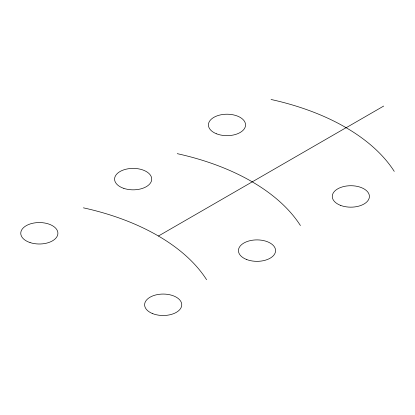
<?xml version="1.0" encoding="UTF-8"?>
<svg xmlns="http://www.w3.org/2000/svg" width="415" height="415" viewBox="0 0 415 415"><rect width="100%" height="100%" fill="white"/><g stroke="black" fill="none" stroke-linecap="round" stroke-linejoin="round"><path stroke-width="0.62" d="M158.426 236.026L346.084 127.68M346.157 127.727L383.688 106.058M83.41 207.832A211.479 122.098 0 0 1 206.597 279.72M177.236 153.659A211.479 122.098 0 0 1 300.424 225.547M271.062 99.486A211.479 122.098 0 0 1 394.25 171.379M30.041 242.568A18.576 10.728 0 0 0 57.903 233.282A18.576 10.728 0 0 0 30.041 223.991A18.576 10.728 0 0 0 30.041 242.568M152.767 313.667A18.576 10.728 0 0 0 181.708 305.549A18.576 10.728 0 0 0 155.065 295.138A18.576 10.728 0 0 0 152.767 313.667M246.593 259.5A18.576 10.728 0 0 0 275.534 251.381A18.576 10.728 0 0 0 248.891 240.97A18.576 10.728 0 0 0 246.593 259.5M123.867 188.4A18.576 10.728 0 0 0 151.729 179.109A18.576 10.728 0 0 0 123.867 169.823A18.576 10.728 0 0 0 123.867 188.4M340.425 205.326A18.576 10.728 0 0 0 369.366 197.208A18.576 10.728 0 0 0 342.717 186.797A18.576 10.728 0 0 0 340.425 205.326M216.568 133.822A18.576 10.728 0 0 0 245.514 125.704A18.576 10.728 0 0 0 218.866 115.292A18.576 10.728 0 0 0 216.568 133.822"/></g></svg>
